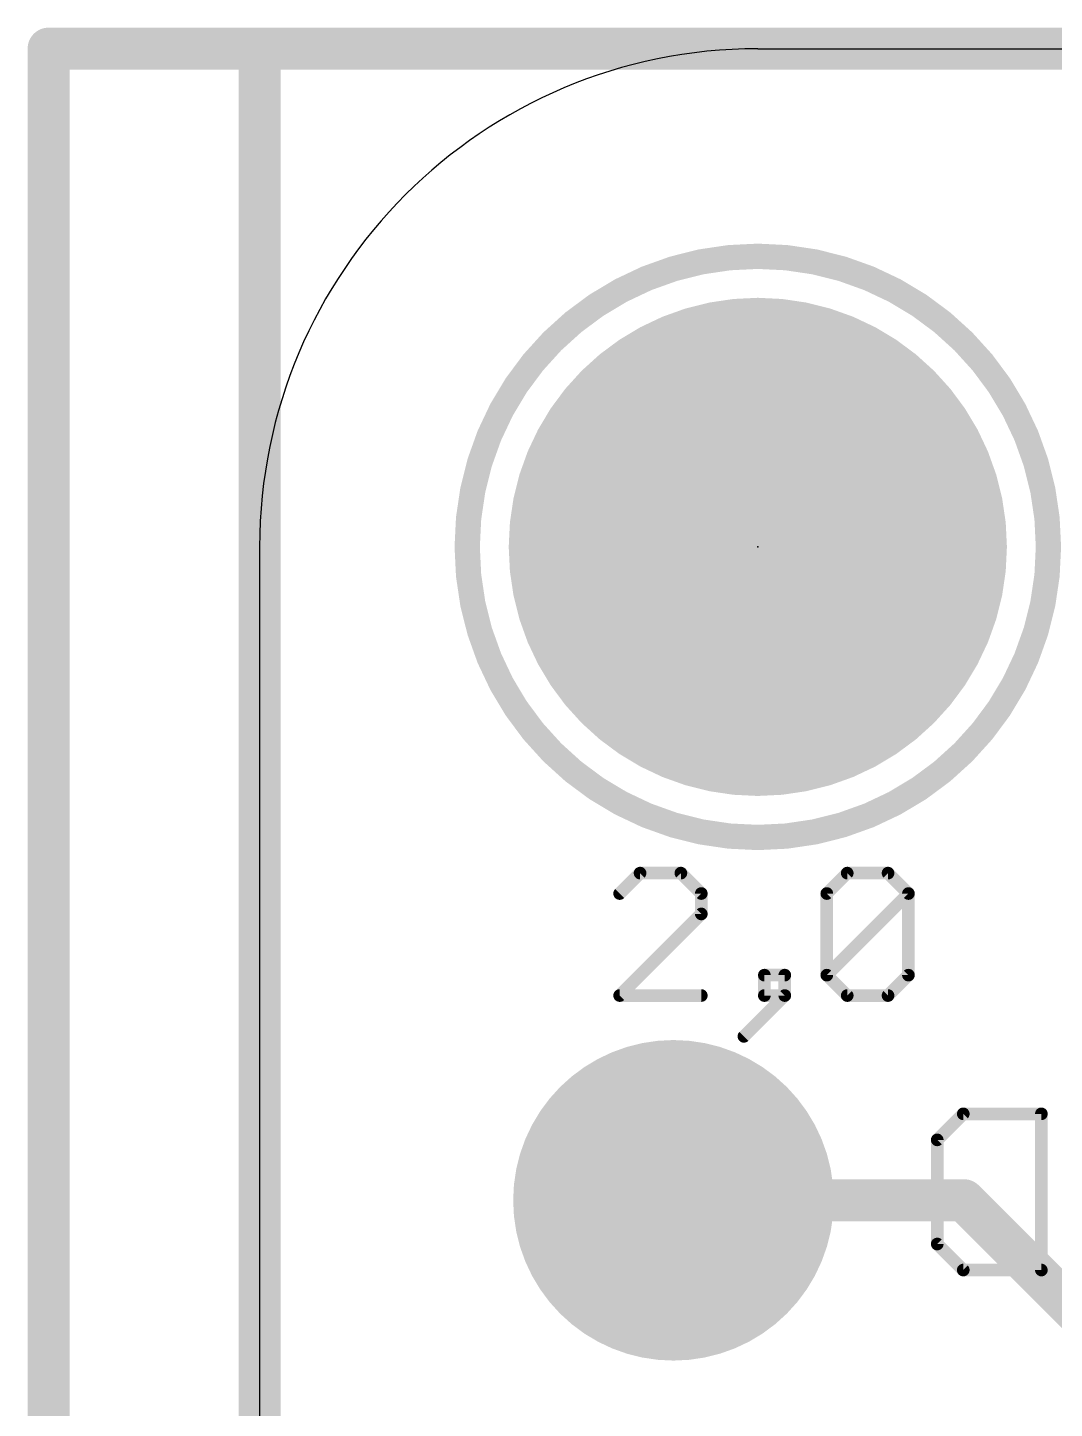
# Model space of a CAD drawing. Extents: x -0.1 to 38.1, y -0.1 to 36.4.
# Drawn here: x -0.13 to 6.06, y 23.46 to 31.78 of the extents above; entities that cross this region are included whole.
import ezdxf

# ---------------------------------------------------------------- set-up
doc = ezdxf.new("R2010")
doc.units = 0
for name, color, linetype in [('1', 12, 'CONTINUOUS'), ('16', 132, 'CONTINUOUS'), ('17', 110, 'CONTINUOUS'), ('20', 53, 'CONTINUOUS'), ('21', 40, 'CONTINUOUS'), ('22', 6, 'CONTINUOUS'), ('23', 53, 'CONTINUOUS'), ('48', 253, 'CONTINUOUS'), ('51', 253, 'CONTINUOUS')]:
    doc.layers.add(name, color=color, linetype=linetype)

# ---------------------------------------------------------------- blocks, each defined once
blk = doc.blocks.new('RECT')
blk.add_solid([(-0.5, -0.5), (0.5, -0.5), (-0.5, 0.5), (0.5, 0.5)])
blk = doc.blocks.new('ROUNDP')
at = {"const_width": 0.5}
blk.add_lwpolyline([(0, -0.25, 1), (0, 0.25, 1), (0, -0.25)], format="xyb", dxfattribs=at)

msp = doc.modelspace()

# ---------------------------------------------------------------- linework, layer by layer
at = {"layer": '1', "const_width": 0.254}
for points in [[(0, 31.65), (38, 31.65)], [(0, 0), (0, 31.65)], [(3.762, 24.715), (5.511, 24.715)], [(5.511, 24.715), (8.382, 21.844)]]:
    msp.add_lwpolyline(points, dxfattribs=at)
at = {"layer": '1', "const_width": 0.127}
for points in [[(0, 31.7135, 1), (0, 31.5865)], [(0.0635, 31.65, 1), (-0.0635, 31.65)], [(3.762, 24.7785, 1), (3.762, 24.6515)], [(5.5559, 24.7599, 1), (5.4661, 24.6701)], [(5.511, 24.6515, 1), (5.511, 24.7785)]]:
    msp.add_lwpolyline(points, format="xyb", dxfattribs=at)
at = {"layer": '16', "const_width": 0.254}
for points in [[(1.27, 31.65), (36.73, 31.65)], [(1.27, 0), (1.27, 31.65)]]:
    msp.add_lwpolyline(points, dxfattribs=at)
at = {"layer": '16', "const_width": 0.127}
for points in [[(1.27, 31.7135, 1), (1.27, 31.5865)], [(1.3335, 31.65, 1), (1.2065, 31.65)]]:
    msp.add_lwpolyline(points, format="xyb", dxfattribs=at)
at = {"layer": '20'}
for p, q in [((4.27, 31.65), (33.73, 31.65)), ((1.27, 28.65), (1.27, 3))]:
    msp.add_line(p, q, dxfattribs=at)
msp.add_arc((4.27, 28.65), 3, 90, 180, dxfattribs=at)
at = {"layer": '21', "const_width": 0.1524}
msp.add_lwpolyline([(4.27, 26.9, 1), (4.27, 30.4, 1), (4.27, 26.9)], format="xyb", dxfattribs=at)
at = {"layer": '22', "const_width": 0.0762}
for points in [[(5.3504, 25.0789), (5.5071, 25.2357)], [(5.5071, 25.2357), (5.9774, 25.2357)], [(5.9774, 25.2357), (5.9774, 24.2951)], [(5.3504, 24.4519), (5.3504, 25.0789)], [(5.5071, 24.2951), (5.3504, 24.4519)], [(5.9774, 24.2951), (5.5071, 24.2951)]]:
    msp.add_lwpolyline(points, dxfattribs=at)
at = {"layer": '22', "const_width": 0.0381}
for points in [[(5.5071, 25.2548, 1), (5.5071, 25.2167)], [(5.5206, 25.2222, 1), (5.4936, 25.2492)], [(5.9965, 25.2357, 1), (5.9584, 25.2357)], [(5.9774, 25.2167, 1), (5.9774, 25.2548)], [(5.3694, 25.0789, 1), (5.3313, 25.0789)], [(5.3369, 25.0924, 1), (5.3638, 25.0655)], [(5.3313, 24.4519, 1), (5.3694, 24.4519)], [(5.3638, 24.4653, 1), (5.3369, 24.4384)], [(5.5071, 24.3142, 1), (5.5071, 24.2761)], [(5.4936, 24.2816, 1), (5.5206, 24.3086)], [(5.9584, 24.2951, 1), (5.9965, 24.2951)], [(5.9774, 24.2761, 1), (5.9774, 24.3142)]]:
    msp.add_lwpolyline(points, format="xyb", dxfattribs=at)
at = {"layer": '23'}
msp.add_point((4.27, 28.65), dxfattribs=at)
at = {"layer": '48', "const_width": 0.0762}
for points in [[(3.561, 26.6853), (3.4381, 26.5625)], [(3.8067, 26.6853), (3.561, 26.6853)], [(3.9296, 26.5625), (3.8067, 26.6853)], [(4.6855, 26.5625), (4.8083, 26.6853)], [(4.8083, 26.6853), (5.0541, 26.6853)], [(5.0541, 26.6853), (5.1769, 26.5625)], [(3.9296, 26.4396), (3.9296, 26.5625)], [(4.6855, 26.071), (4.6855, 26.5625)], [(4.6855, 26.071), (5.1769, 26.5625)], [(5.1769, 26.5625), (5.1769, 26.071)], [(3.4381, 25.9481), (3.9296, 26.4396)], [(4.4323, 26.071), (4.3094, 26.071)], [(4.3094, 26.071), (4.3094, 25.9481)], [(4.4323, 25.9481), (4.4323, 26.071)], [(4.8083, 25.9481), (4.6855, 26.071)], [(5.1769, 26.071), (5.0541, 25.9481)], [(3.9296, 25.9481), (3.4381, 25.9481)], [(4.1865, 25.7024), (4.4323, 25.9481)], [(4.3094, 25.9481), (4.4323, 25.9481)], [(5.0541, 25.9481), (4.8083, 25.9481)]]:
    msp.add_lwpolyline(points, dxfattribs=at)
at = {"layer": '48', "const_width": 0.0381}
for points in [[(3.561, 26.7044, 1), (3.561, 26.6663)], [(3.5744, 26.6719, 1), (3.5475, 26.6988)], [(3.8202, 26.6988, 1), (3.7932, 26.6719)], [(3.8067, 26.6663, 1), (3.8067, 26.7044)], [(4.8083, 26.7044, 1), (4.8083, 26.6663)], [(4.8218, 26.6719, 1), (4.7949, 26.6988)], [(5.0675, 26.6988, 1), (5.0406, 26.6719)], [(5.0541, 26.6663, 1), (5.0541, 26.7044)], [(3.4246, 26.5759, 1), (3.4516, 26.549)], [(3.9486, 26.5625, 1), (3.9105, 26.5625)], [(3.9161, 26.549, 1), (3.9431, 26.5759)], [(4.7045, 26.5625, 1), (4.6664, 26.5625)], [(4.672, 26.5759, 1), (4.6989, 26.549)], [(5.196, 26.5625, 1), (5.1579, 26.5625)], [(5.1635, 26.549, 1), (5.1904, 26.5759)], [(5.1904, 26.549, 1), (5.1635, 26.5759)], [(3.9105, 26.4396, 1), (3.9486, 26.4396)], [(3.9431, 26.4261, 1), (3.9161, 26.4531)], [(4.3284, 26.071, 1), (4.2903, 26.071)], [(4.3094, 26.09, 1), (4.3094, 26.0519)], [(4.4513, 26.071, 1), (4.4132, 26.071)], [(4.4323, 26.0519, 1), (4.4323, 26.09)], [(4.6989, 26.0844, 1), (4.672, 26.0575)], [(4.672, 26.0844, 1), (4.6989, 26.0575)], [(4.6664, 26.071, 1), (4.7045, 26.071)], [(5.1579, 26.071, 1), (5.196, 26.071)], [(5.1904, 26.0575, 1), (5.1635, 26.0844)], [(3.4381, 25.9672, 1), (3.4381, 25.9291)], [(3.4246, 25.9616, 1), (3.4516, 25.9346)], [(3.9296, 25.9291, 1), (3.9296, 25.9672)], [(4.3094, 25.9672, 1), (4.3094, 25.9291)], [(4.2903, 25.9481, 1), (4.3284, 25.9481)], [(4.4132, 25.9481, 1), (4.4513, 25.9481)], [(4.4457, 25.9346, 1), (4.4188, 25.9616)], [(4.4323, 25.9291, 1), (4.4323, 25.9672)], [(4.8083, 25.9672, 1), (4.8083, 25.9291)], [(4.7949, 25.9346, 1), (4.8218, 25.9616)], [(5.0406, 25.9616, 1), (5.0675, 25.9346)], [(5.0541, 25.9291, 1), (5.0541, 25.9672)], [(4.173, 25.7158, 1), (4.2, 25.6889)]]:
    msp.add_lwpolyline(points, format="xyb", dxfattribs=at)

# ---------------------------------------------------------------- block references
at = {"layer": '17', "xscale": 3, "yscale": 3}
msp.add_blockref('ROUNDP', (4.27, 28.65), dxfattribs=at)
msp.add_blockref('ROUNDP', (4.27, 28.65), dxfattribs=at)
at = {"layer": '17', "xscale": 1.9304, "yscale": 1.9304, "rotation": 180}
msp.add_blockref('ROUNDP', (3.762, 24.715), dxfattribs=at)
msp.add_blockref('ROUNDP', (3.762, 24.715), dxfattribs=at)
at = {"layer": '51', "xscale": 0.508, "yscale": 0.508, "rotation": 90}
msp.add_blockref('RECT', (3.762, 24.715), dxfattribs=at)

doc.saveas('drawing.dxf')
